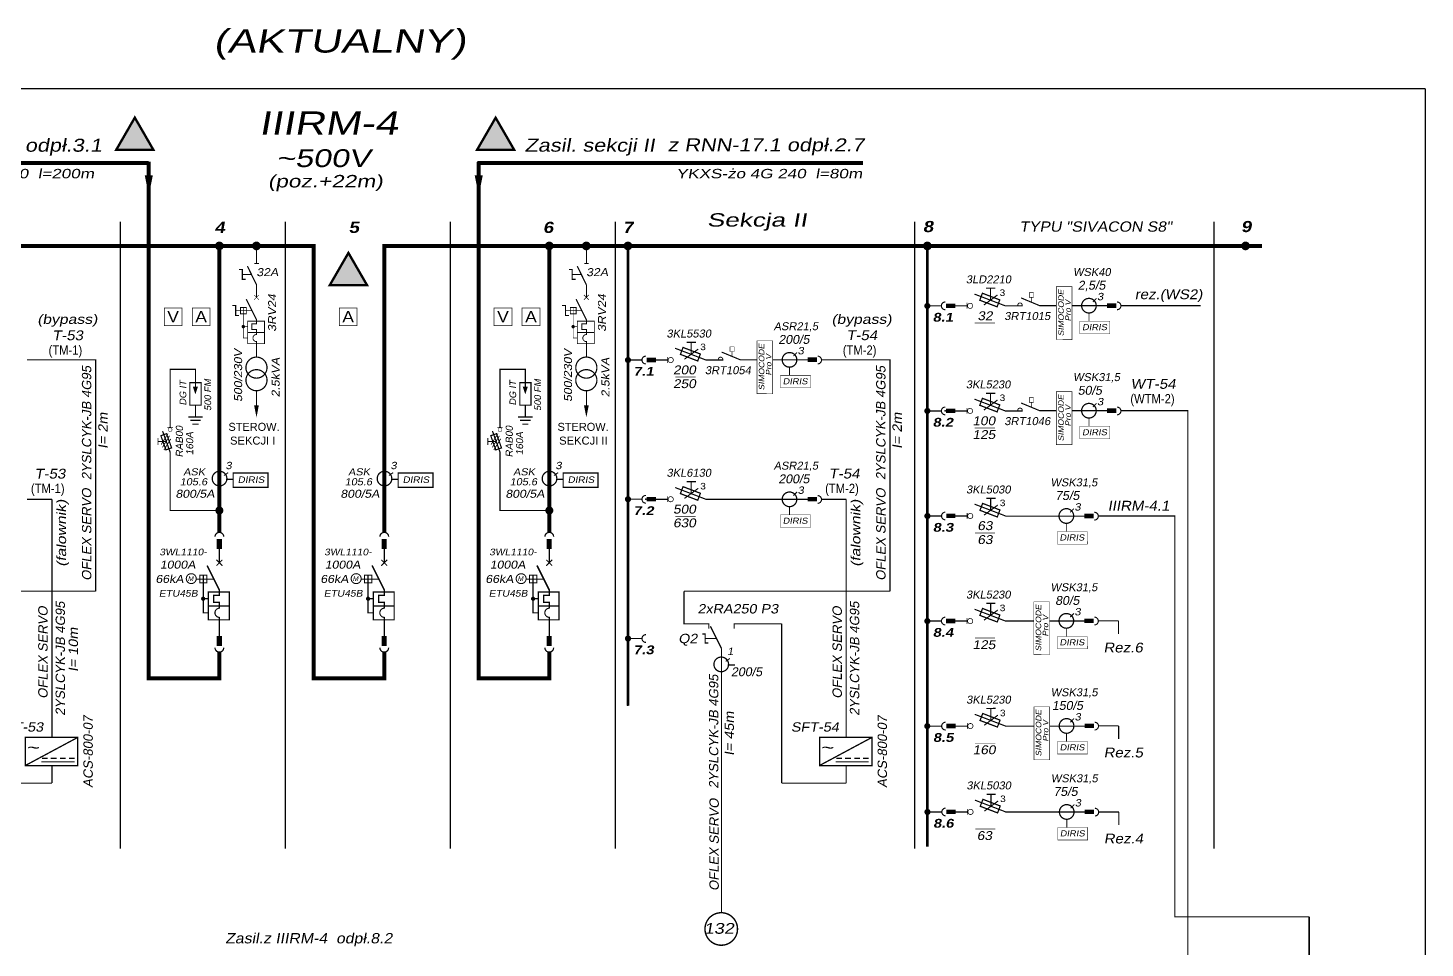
# Model space of a CAD drawing. Header units: millimetres. Extents: x -26 to 496, y 0 to 755.
# Drawn here: x 149.8 to 448.2, y 144.2 to 340.8 of the extents above; entities that cross this region are included whole.
import ezdxf
from ezdxf.enums import TextEntityAlignment as Align

# ---------------------------------------------------------------- set-up
doc = ezdxf.new("R2010")
doc.units = ezdxf.units.MM
doc.linetypes.add('DASHED2', pattern=[9.525, 6.35, -3.175])
doc.linetypes.add('HIDDEN2', pattern=[4.7625, 3.175, -1.5875])
for name, color, linetype in [('Aparaty', 1, 'Continuous'), ('KRESKOWA2', 7, 'DASHED2'), ('NAPĘD', 2, 'HIDDEN2'), ('SYMBOL', 1, 'Continuous'), ('TRÓJKĄT', 7, 'Continuous')]:
    doc.layers.add(name, color=color, linetype=linetype)
doc.styles.add('bezp', font='arial.ttf', dxfattribs={"width": 1.3, "oblique": 10, "height": 3.2})
doc.styles.add('ROMANS', font='arial.ttf')
doc.styles.add('styl1', font='arial.ttf', dxfattribs={"width": 0.8, "oblique": 10, "height": 2.8})
doc.styles.add('styl2', font='arialbd.ttf', dxfattribs={"width": 0.8, "oblique": 10, "height": 2.8})

msp = doc.modelspace()

# ---------------------------------------------------------------- hatches: boundary and pattern name
at = {"layer": 'SYMBOL'}
for points in [[(186.08, 264.15), (185.54, 262.54), (185.01, 264.15)], [(256.55, 264.15), (256.02, 262.54), (255.48, 264.15)]]:
    msp.add_hatch(color=7, dxfattribs=at).paths.add_polyline_path(points)

# ---------------------------------------------------------------- linework, layer by layer
at = {"color": 7}
for p, q in [((448.23, 327.8), (0, 327.8)), ((448.23, 327.8), (448.23, 0)), ((364.65, 214.1), (358.55, 214.1))]:
    msp.add_line(p, q, dxfattribs=at)
msp.add_line((277.96, 195.99), (277.96, 267.45))
for points, const_width in [([(168.63, 314.76), (176.59, 314.76), (172.61, 321.66)], 0.505), ([(245.71, 314.75), (253.67, 314.75), (249.69, 321.64)], 0.505), ([(214.26, 285.87), (222.22, 285.87), (218.24, 292.76)], 0.505), ([(364.59, 284.26), (363.68, 284.26), (363.68, 283.26), (364.59, 283.26)], 0.129), ([(196.43, 281.1), (195.19, 281.1), (195.19, 279.75), (196.43, 279.75)], 0.175), ([(266.89, 281.1), (265.65, 281.1), (265.65, 279.75), (266.89, 279.75)], 0.175), ([(196.7, 278.16), (200.31, 278.16), (200.31, 273.35), (196.7, 273.35)], 0.175), ([(267.16, 278.16), (270.77, 278.16), (270.77, 273.35), (267.16, 273.35)], 0.175), ([(300.64, 272.69), (299.73, 272.69), (299.73, 271.69), (300.64, 271.69)], 0.129), ([(364.59, 261.81), (363.68, 261.81), (363.68, 260.81), (364.59, 260.81)], 0.129), ([(188, 223.91), (186.48, 223.91), (186.48, 222.25), (188, 222.25)], 0.216), ([(223.22, 223.91), (221.7, 223.91), (221.7, 222.25), (223.22, 222.25)], 0.216), ([(258.47, 223.91), (256.95, 223.91), (256.95, 222.25), (258.47, 222.25)], 0.216), ([(188.34, 220.29), (192.78, 220.29), (192.78, 214.36), (188.34, 214.36)], 0.27), ([(223.56, 220.29), (228.01, 220.29), (228.01, 214.36), (223.56, 214.36)], 0.27), ([(258.81, 220.29), (263.25, 220.29), (263.25, 214.36), (258.81, 214.36)], 0.27), ([(160.4, 189.23), (160.4, 183.23), (149.22, 183.23), (149.22, 189.23)], 0.276), ([(330.06, 189.23), (330.06, 183.23), (318.88, 183.23), (318.88, 189.23)], 0.276)]:
    msp.add_lwpolyline(points, close=True, dxfattribs=dict(at, const_width=const_width))
at = {"const_width": 0.85}
for points in [[(92.5, 311.98), (175.6, 311.99)], [(245.77, 311.97), (328.17, 311.99)]]:
    msp.add_lwpolyline(points, dxfattribs=at)
at = {"color": 7}
for points, const_width in [([(175.6, 312.22), (175.6, 201.45)], 0.85), ([(246.08, 312.2), (246.08, 201.45)], 0.85), ([(190.67, 294.25), (190.67, 232.91)], 0.85), ([(198.6, 290.48), (198.6, 294.25)], 0.219), ([(210.83, 294.62), (210.83, 201.45)], 0.85), ([(225.9, 294.62), (225.9, 232.91)], 0.85), ([(261.14, 294.25), (261.14, 232.91)], 0.85), ([(269.07, 290.48), (269.07, 294.25)], 0.219), ([(277.96, 294.25), (277.96, 195.99)], 0.6), ([(341.91, 294.25), (341.91, 165.88)], 0.6), ([(198.6, 285.96), (196.66, 289.93)], 0.263), ([(269.07, 285.96), (267.12, 289.93)], 0.263), ([(197.51, 288.14), (195.59, 288.14)], 0.175), ([(267.98, 288.14), (266.06, 288.14)], 0.175), ([(199.12, 282.74), (198.09, 283.77)], 0.131), ([(198.09, 282.74), (199.12, 283.77)], 0.131), ([(198.6, 283.25), (198.6, 285.96)], 0.219), ([(269.58, 282.74), (268.55, 283.77)], 0.131), ([(268.55, 282.74), (269.58, 283.77)], 0.131), ([(269.07, 283.25), (269.07, 285.96)], 0.219), ([(353.98, 281.62), (356.91, 283.78)], 0.241), ([(195.79, 280.53), (195.79, 281.1)], 0.131), ([(195.79, 274.5), (195.79, 280.53)], 0.131), ([(198.6, 278.48), (196.41, 282.87)], 0.263), ([(266.25, 280.53), (266.25, 281.1)], 0.131), ([(266.25, 274.5), (266.25, 280.53)], 0.131), ([(269.07, 278.48), (266.87, 282.87)], 0.263), ([(344.91, 281.44), (341.87, 281.44)], 0.241), ([(345.9, 281.46), (347.88, 281.46)], 0.963), ([(350.37, 281.44), (347.1, 281.44)], 0.241), ([(362.29, 281.44), (358.52, 281.44)], 0.241), ([(369.47, 281.48), (365.91, 281.48)], 0.241), ([(382.11, 281.48), (372.82, 281.48)], 0.241), ([(382.27, 281.5), (380.28, 281.5)], 0.963), ([(400.33, 281.48), (383.17, 281.48)], 0.241), ([(197.65, 280.41), (194.16, 280.41)], 0.175), ([(198.71, 277.61), (197.57, 277.61)], 0.219), ([(197.63, 277.72), (197.63, 276.26)], 0.219), ([(198.6, 277.51), (198.6, 278.53)], 0.219), ([(268.11, 280.41), (264.62, 280.41)], 0.175), ([(269.17, 277.61), (268.03, 277.61)], 0.219), ([(268.09, 277.72), (268.09, 276.26)], 0.219), ([(269.07, 277.51), (269.07, 278.53)], 0.219), ([(356.35, 277.8), (352.05, 277.8)], 0.13), ([(196.7, 277.01), (195.79, 277.01)], 0.175), ([(196.71, 274.57), (195.79, 274.57)], 0.131), ([(196.7, 275.76), (200.31, 275.76)], 0.175), ([(197.54, 276.37), (198.71, 276.37)], 0.219), ([(198.6, 275.23), (198.6, 276.47)], 0.219), ([(267.16, 277.01), (266.25, 277.01)], 0.175), ([(267.17, 274.57), (266.25, 274.57)], 0.131), ([(267.16, 275.76), (270.77, 275.76)], 0.175), ([(268.01, 276.37), (269.17, 276.37)], 0.219), ([(269.07, 275.23), (269.07, 276.47)], 0.219), ([(198.6, 270.5), (198.6, 273.91)], 0.219), ([(269.07, 270.5), (269.07, 273.91)], 0.219), ([(290.03, 270.05), (292.96, 272.21)], 0.241), ([(164.38, 269.91), (149.56, 269.91)], 0.241), ([(164.26, 220.47), (164.26, 269.91)], 0.241), ([(280.95, 269.87), (277.96, 269.87)], 0.241), ([(281.94, 269.89), (283.93, 269.89)], 0.963), ([(286.41, 269.87), (283.14, 269.87)], 0.241), ([(298.34, 269.87), (294.57, 269.87)], 0.241), ([(305.52, 269.91), (301.95, 269.91)], 0.241), ([(318.15, 269.91), (308.87, 269.91)], 0.241), ([(318.31, 269.93), (316.33, 269.93)], 0.963), ([(334.05, 269.91), (319.22, 269.91)], 0.241), ([(333.92, 220.47), (333.92, 269.91)], 0.241), ([(292.39, 266.22), (288.1, 266.22)], 0.13), ([(198.6, 258.16), (198.6, 263.31)], 0.219), ([(269.07, 258.16), (269.07, 263.31)], 0.219), ([(353.98, 259.18), (356.91, 261.33)], 0.241), ([(344.91, 258.99), (341.91, 258.99)], 0.241), ([(345.9, 259.01), (347.88, 259.01)], 0.963), ([(350.37, 258.99), (347.1, 258.99)], 0.241), ([(362.29, 258.99), (358.52, 258.99)], 0.241), ([(369.47, 259.04), (365.91, 259.04)], 0.241), ([(382.11, 259.04), (372.82, 259.04)], 0.241), ([(382.27, 259.05), (380.28, 259.05)], 0.963), ([(397.55, 259.04), (383.17, 259.04)], 0.241), ([(397.55, 128.57), (397.55, 259.16)], 0.241), ([(178.24, 251.81), (179.69, 254.15)], 0.179), ([(178.53, 251.22), (180.03, 253.68)], 0.179), ([(248.71, 251.81), (250.17, 254.15)], 0.179), ([(249, 251.22), (250.5, 253.68)], 0.179), ([(356.35, 255.35), (352.05, 255.35)], 0.13), ([(178.82, 250.62), (180.29, 253.03)], 0.179), ([(249.29, 250.62), (250.76, 253.03)], 0.179), ([(290.03, 240.3), (292.96, 242.45)], 0.241), ([(154.92, 240.11), (149.56, 240.11)], 0.241), ([(154.92, 189.23), (154.92, 240.11)], 0.241), ([(280.95, 240.12), (277.96, 240.12)], 0.241), ([(281.94, 240.14), (283.93, 240.14)], 0.963), ([(286.41, 240.11), (283.14, 240.11)], 0.241), ([(302.18, 240.11), (294.57, 240.11)], 0.241), ([(309.04, 240.11), (301.95, 240.11)], 0.241), ([(318.15, 240.11), (308.87, 240.11)], 0.241), ([(318.31, 240.13), (316.33, 240.13)], 0.963), ([(324.59, 240.11), (319.22, 240.11)], 0.241), ([(324.59, 189.23), (324.59, 240.11)], 0.241), ([(354.02, 236.73), (356.95, 238.88)], 0.241), ([(292.39, 236.47), (288.1, 236.47)], 0.13), ([(344.95, 236.55), (341.95, 236.55)], 0.241), ([(345.94, 236.57), (347.92, 236.57)], 0.963), ([(350.41, 236.55), (347.14, 236.55)], 0.241), ([(376.59, 236.5), (358.55, 236.5)], 0.241), ([(377.44, 236.56), (375.46, 236.56)], 0.963), ([(394.82, 236.55), (378.35, 236.55)], 0.241), ([(394.77, 150.91), (394.77, 236.66)], 0.241), ([(356.39, 232.9), (352.09, 232.9)], 0.13), ([(190.67, 231.65), (190.67, 229.46)], 1.08), ([(190.67, 226.46), (190.67, 230.02)], 0.27), ([(225.9, 231.65), (225.9, 229.46)], 1.08), ([(225.9, 226.46), (225.9, 230.02)], 0.27), ([(261.14, 231.65), (261.14, 229.46)], 1.08), ([(261.14, 226.56), (261.14, 231.11)], 0.27), ([(190.05, 225.93), (191.31, 227.2)], 0.216), ([(191.31, 225.93), (190.05, 227.2)], 0.216), ([(225.27, 225.93), (226.54, 227.2)], 0.216), ([(226.54, 225.93), (225.27, 227.2)], 0.216), ([(260.52, 225.93), (261.78, 227.2)], 0.216), ([(261.78, 225.93), (260.52, 227.2)], 0.216), ([(187.22, 223.21), (187.22, 223.91)], 0.27), ([(190.68, 220.72), (188.06, 225.96)], 0.324), ([(222.44, 223.21), (222.44, 223.91)], 0.27), ([(225.91, 220.72), (223.29, 225.96)], 0.324), ([(257.69, 223.21), (257.69, 223.91)], 0.27), ([(261.15, 220.72), (258.53, 225.96)], 0.324), ([(189.51, 223.07), (185.71, 223.07)], 0.216), ([(187.22, 221.55), (187.22, 223.21)], 0.27), ([(187.22, 215.83), (187.22, 221.97)], 0.27), ([(190.68, 219.48), (190.68, 220.78)], 0.27), ([(224.73, 223.07), (220.94, 223.07)], 0.216), ([(222.44, 221.55), (222.44, 223.21)], 0.27), ([(222.44, 215.83), (222.44, 221.97)], 0.27), ([(225.91, 219.48), (225.91, 220.78)], 0.27), ([(259.98, 223.07), (256.18, 223.07)], 0.216), ([(257.69, 221.55), (257.69, 223.21)], 0.27), ([(257.69, 215.83), (257.69, 221.97)], 0.27), ([(261.15, 219.48), (261.15, 220.78)], 0.27), ([(120.28, 220.47), (164.26, 220.47)], 0.241), ([(188.34, 218.87), (187.22, 218.87)], 0.27), ([(190.81, 219.61), (189.35, 219.61)], 0.27), ([(189.35, 218.08), (190.8, 218.08)], 0.27), ([(189.48, 219.74), (189.48, 217.95)], 0.27), ([(190.67, 218.21), (190.67, 216.83)], 0.27), ([(223.56, 218.87), (222.44, 218.87)], 0.27), ([(226.03, 219.61), (224.57, 219.61)], 0.27), ([(224.57, 218.08), (226.03, 218.08)], 0.27), ([(224.7, 219.74), (224.7, 217.95)], 0.27), ([(225.9, 218.21), (225.9, 216.83)], 0.27), ([(258.81, 218.87), (257.69, 218.87)], 0.27), ([(261.28, 219.61), (259.82, 219.61)], 0.27), ([(259.82, 218.08), (261.28, 218.08)], 0.27), ([(259.95, 219.74), (259.95, 217.95)], 0.27), ([(261.14, 218.21), (261.14, 216.83)], 0.27), ([(289.94, 213.39), (289.94, 220.47)], 0.241), ([(289.94, 220.47), (333.92, 220.47)], 0.241), ([(188.34, 215.86), (187.08, 215.86)], 0.27), ([(188.34, 217.33), (192.78, 217.33)], 0.27), ([(190.67, 214.9), (190.67, 214.36)], 0.27), ([(190.67, 208.8), (190.67, 214.88)], 0.27), ([(223.56, 215.86), (222.31, 215.86)], 0.27), ([(223.56, 217.33), (228.01, 217.33)], 0.27), ([(225.9, 214.9), (225.9, 214.36)], 0.27), ([(258.81, 215.86), (257.55, 215.86)], 0.27), ([(258.81, 217.33), (263.25, 217.33)], 0.27), ([(261.14, 214.9), (261.14, 214.36)], 0.27), ([(354.01, 214.28), (356.94, 216.44)], 0.241), ([(225.9, 210.01), (225.9, 214.6)], 0.27), ([(261.14, 210.01), (261.14, 214.6)], 0.27), ([(289.94, 213.52), (295.29, 213.52)], 0.241), ([(295.22, 212.46), (295.22, 213.63)], 0.219), ([(297.94, 208.22), (295.56, 212.98)], 0.294), ([(300.66, 213.52), (310.8, 213.52)], 0.241), ([(300.66, 212.46), (300.66, 213.63)], 0.219), ([(310.8, 179.47), (310.8, 213.52)], 0.241), ([(344.93, 214.1), (341.93, 214.1)], 0.241), ([(345.92, 214.12), (347.91, 214.12)], 0.963), ([(350.39, 214.1), (347.12, 214.1)], 0.241), ([(376.44, 214.1), (368, 214.1)], 0.241), ([(377.44, 214.16), (375.46, 214.16)], 0.963), ([(382.75, 214.14), (378.35, 214.14)], 0.241), ([(382.75, 211.34), (382.75, 214.14)], 0.241), ([(190.67, 210.94), (190.67, 208.75)], 1.08), ([(225.9, 210.94), (225.9, 208.75)], 1.08), ([(261.14, 210.94), (261.14, 208.75)], 1.08), ([(280.95, 210.36), (277.96, 210.36)], 0.241), ([(356.37, 210.45), (352.08, 210.45)], 0.13), ([(190.67, 207.46), (190.67, 201.45)], 0.85), ([(225.9, 207.46), (225.9, 201.45)], 0.85), ([(261.14, 207.46), (261.15, 201.45)], 0.85), ([(297.94, 151.79), (297.94, 208.22)], 0.241), ([(190.89, 201.84), (175.51, 201.84)], 0.85), ([(226.12, 201.84), (210.73, 201.84)], 0.85), ([(261.37, 201.84), (245.98, 201.84)], 0.85), ([(354.05, 191.83), (356.98, 193.99)], 0.241), ([(344.97, 191.65), (341.97, 191.65)], 0.241), ([(345.96, 191.67), (347.95, 191.67)], 0.963), ([(350.43, 191.65), (347.16, 191.65)], 0.241), ([(364.69, 191.65), (358.55, 191.65)], 0.241), ([(376.54, 191.65), (368.04, 191.65)], 0.241), ([(377.48, 191.71), (375.5, 191.71)], 0.963), ([(382.79, 191.69), (378.39, 191.69)], 0.241), ([(382.79, 188.89), (382.79, 191.69)], 0.241), ([(149.22, 183.23), (160.4, 189.23)], 0.276), ([(318.88, 183.23), (330.06, 189.23)], 0.276), ([(356.41, 188.01), (352.12, 188.01)], 0.13), ([(152.67, 184.02), (159.73, 184.02)], 0.276), ([(152.79, 184.78), (153.99, 184.78)], 0.276), ([(154.67, 184.78), (155.92, 184.78)], 0.276), ([(154.92, 179.47), (154.92, 183.23)], 0.241), ([(156.63, 184.78), (157.83, 184.78)], 0.276), ([(158.53, 184.78), (159.73, 184.78)], 0.276), ([(322.33, 184.02), (329.39, 184.02)], 0.276), ([(322.45, 184.78), (323.65, 184.78)], 0.276), ([(324.34, 184.78), (325.59, 184.78)], 0.276), ([(324.59, 179.47), (324.59, 183.23)], 0.241), ([(326.29, 184.78), (327.49, 184.78)], 0.276), ([(328.19, 184.78), (329.39, 184.78)], 0.276), ([(141.14, 179.47), (154.92, 179.47)], 0.241), ([(310.8, 179.47), (324.59, 179.47)], 0.241), ([(345.01, 173.31), (342.01, 173.31)], 0.241), ([(346, 173.33), (347.99, 173.33)], 0.963), ([(350.47, 173.31), (347.2, 173.31)], 0.241), ([(354.09, 173.49), (357.02, 175.65)], 0.241), ([(370.04, 173.31), (358.55, 173.31)], 0.241), ([(362.39, 173.31), (358.63, 173.31)], 0.241), ([(377.36, 173.31), (368.08, 173.31)], 0.241), ([(377.52, 173.33), (375.54, 173.33)], 0.963), ([(382.83, 173.31), (378.43, 173.31)], 0.241), ([(382.83, 170.51), (382.83, 173.31)], 0.241), ([(356.45, 169.67), (352.16, 169.67)], 0.13), ([(394.66, 150.91), (423.47, 150.91)], 0.241), ([(423.47, 82.35), (423.47, 150.91)], 0.3)]:
    msp.add_lwpolyline(points, dxfattribs=dict(at, const_width=const_width))
for points, const_width in [([(190.14, 294.25, 1), (191.2, 294.25, 1)], 0.8), ([(198.06, 294.25, 1), (199.12, 294.25, 1)], 0.8), ([(260.62, 294.25, 1), (261.67, 294.25, 1)], 0.8), ([(268.53, 294.25, 1), (269.59, 294.25, 1)], 0.8), ([(277.43, 294.25, 1), (278.48, 294.25, 1)], 0.8), ([(341.38, 294.25, 1), (342.44, 294.25, 1)], 0.8), ([(409.36, 294.25, 1), (410.41, 294.25, 1)], 0.8), ([(341.53, 281.42, 1), (342.29, 281.42, 1)], 0.55), ([(277.58, 269.87, 1), (278.34, 269.87, 1)], 0.55), ([(341.53, 258.99, 1), (342.29, 258.99, 1)], 0.55), ([(277.58, 240.12, 1), (278.34, 240.12, 1)], 0.55), ([(190.22, 237.72, 1), (191.13, 237.72, 1)], 0.8), ([(260.7, 237.72, 1), (261.61, 237.72, 1)], 0.8), ([(341.53, 214.1, 1), (342.29, 214.1, 1)], 0.55), ([(277.58, 210.36, 1), (278.34, 210.36, 1)], 0.55), ([(341.52, 191.65, 1), (342.27, 191.65, 1)], 0.55), ([(341.56, 173.31, 1), (342.31, 173.31, 1)], 0.55), ([(294.41, 148.31, 1), (301.36, 148.31, 1)], 0.3)]:
    msp.add_lwpolyline(points, format="xyb", close=True, dxfattribs=dict(const_width=const_width))
for points, const_width in [([(345.73, 282.27, 0.414214), (344.91, 281.44, 0.414214), (345.73, 280.62, 1)], 0.241), ([(382.43, 280.62, 0.414214), (383.26, 281.44, 0.414214), (382.43, 282.27, 1)], 0.241), ([(198.6, 273.81, -1.000805), (198.6, 275.32)], 0.185), ([(269.07, 273.81, -1.000805), (269.07, 275.32)], 0.185), ([(281.78, 270.7, 0.414214), (280.95, 269.87, 0.414214), (281.78, 269.04, 1)], 0.241), ([(318.48, 269.04, 0.414214), (319.3, 269.87, 0.414214), (318.48, 270.7, 1)], 0.241), ([(345.73, 259.82, 0.414214), (344.91, 258.99, 0.414214), (345.73, 258.17, 1)], 0.241), ([(382.43, 258.17, 0.414214), (383.26, 258.99, 0.414214), (382.43, 259.82, 1)], 0.241), ([(281.78, 240.94, 0.414214), (280.95, 240.12, 0.414214), (281.78, 239.29, 1)], 0.241), ([(318.48, 239.25, 0.414214), (319.3, 240.07, 0.414214), (318.48, 240.9, 1)], 0.241), ([(345.77, 237.37, 0.414214), (344.95, 236.55, 0.414214), (345.77, 235.72, 1)], 0.241), ([(377.61, 235.68, 0.414214), (378.43, 236.5, 0.414214), (377.61, 237.33, 1)], 0.241), ([(189.75, 232.12, -0.414214), (190.67, 233.04, -0.414214), (191.6, 232.12, -1)], 0.27), ([(224.97, 232.12, -0.414214), (225.9, 233.04, -0.414214), (226.82, 232.12, -1)], 0.27), ([(260.22, 232.12, -0.414214), (261.14, 233.04, -0.414214), (262.07, 232.12, -1)], 0.27), ([(190.79, 216.85, 1.08755), (190.81, 214.88)], 0.243), ([(226.02, 216.85, 1.08755), (226.03, 214.88)], 0.243), ([(261.27, 216.85, 1.08755), (261.28, 214.88)], 0.243), ([(345.76, 214.93, 0.414214), (344.93, 214.1, 0.414214), (345.76, 213.27, 1)], 0.241), ([(377.61, 213.27, 0.414214), (378.43, 214.1, 0.414214), (377.61, 214.93, 1)], 0.241), ([(281.78, 211.19, 0.414214), (280.95, 210.36, 0.414214), (281.78, 209.54, 1)], 0.241), ([(189.75, 208.39, 0.414214), (190.67, 207.46, 0.414214), (191.6, 208.39, 1)], 0.27), ([(224.97, 208.39, 0.414214), (225.9, 207.46, 0.414214), (226.82, 208.39, 1)], 0.27), ([(260.22, 208.39, 0.414214), (261.14, 207.46, 0.414214), (262.07, 208.39, 1)], 0.27), ([(345.8, 192.48, 0.414214), (344.97, 191.65, 0.414214), (345.8, 190.83, 1)], 0.241), ([(377.65, 190.83, 0.414214), (378.47, 191.65, 0.414214), (377.65, 192.48, 1)], 0.241), ([(345.84, 174.14, 0.414214), (345.01, 173.31, 0.414214), (345.84, 172.49, 1)], 0.241), ([(377.69, 172.45, 0.414214), (378.51, 173.27, 0.414214), (377.69, 174.1, 1)], 0.241)]:
    msp.add_lwpolyline(points, format="xyb", dxfattribs=dict(at, const_width=const_width))
for points, const_width in [([(195.79, 277.15, -1), (195.79, 276.86, -1)], 0.438), ([(266.25, 277.15, -1), (266.25, 276.86, -1)], 0.438), ([(187.22, 219.05, -1), (187.22, 218.69, -1)], 0.539), ([(222.44, 219.05, -1), (222.44, 218.69, -1)], 0.539), ([(257.69, 219.05, -1), (257.69, 218.69, -1)], 0.539)]:
    msp.add_lwpolyline(points, format="xyb", close=True, dxfattribs=dict(at, const_width=const_width))
at = {"color": 5, "const_width": 0.55}
msp.add_lwpolyline([(341.55, 236.55, 1), (342.31, 236.55, 1)], format="xyb", close=True, dxfattribs=at)
for p in [(345.73, 258.99), (281.78, 240.12)]:
    msp.add_point(p)
at = {"layer": 'Aparaty', "color": 7, "const_width": 0.254}
for points in [[(193.63, 245.75), (201.08, 245.75), (201.08, 242.69), (193.63, 242.69)], [(228.86, 245.75), (236.32, 245.75), (236.32, 242.69), (228.86, 242.69)], [(264.11, 245.75), (271.57, 245.75), (271.57, 242.69), (264.11, 242.69)]]:
    msp.add_lwpolyline(points, close=True, dxfattribs=at)
at = {"layer": 'KRESKOWA2', "color": 5, "const_width": 0.299}
for points in [[(169.54, 299.46), (169.54, 165.5)], [(204.78, 299.46), (204.78, 165.5)], [(240.02, 299.46), (240.02, 165.5)], [(275.25, 299.46), (275.25, 165.5)], [(339.21, 299.46), (339.21, 165.5)], [(403.16, 299.46), (403.16, 165.5)]]:
    msp.add_lwpolyline(points, dxfattribs=at)
at = {"layer": 'NAPĘD', "color": 7}
for points in [[(175.6, 304.99, 0, 1.72, 0), (175.6, 309.31, 0, 0, 0)], [(246.08, 304.99, 0, 1.72, 0), (246.08, 309.31, 0, 0, 0)], [(198.6, 257.62, 0, 1.03, 0), (198.6, 260.22, 0, 0, 0)], [(269.07, 257.62, 0, 1.03, 0), (269.07, 260.22, 0, 0, 0)]]:
    msp.add_lwpolyline(points, format="xyseb", dxfattribs=at)
at = {"layer": 'NAPĘD', "color": 0, "linetype": 'Continuous', "const_width": 0.85}
for points in [[(30.69, 294.25), (211.26, 294.25)], [(413.4, 294.25), (225.46, 294.25)]]:
    msp.add_lwpolyline(points, dxfattribs=at)
at = {"layer": 'NAPĘD', "color": 7, "linetype": 'Continuous', "ltscale": 0.35, "const_width": 0.241}
for points in [[(355.41, 285.2), (355.41, 282.67)], [(291.46, 273.63), (291.46, 271.1)], [(355.41, 262.75), (355.41, 260.22)], [(291.46, 243.88), (291.46, 241.35)], [(355.45, 240.31), (355.45, 237.78)], [(355.44, 217.86), (355.44, 215.33)], [(355.48, 195.41), (355.48, 192.88)], [(355.52, 177.07), (355.52, 174.54)]]:
    msp.add_lwpolyline(points, dxfattribs=at)
at = {"layer": 'NAPĘD', "color": 0, "linetype": 'ByBlock'}
for points, const_width in [([(350.49, 281.45, 1), (351.59, 281.45, 1)], 0.15), ([(374.87, 281.48, 1), (377.99, 281.48, 1)], 0.27), ([(310.91, 269.91, 1), (314.03, 269.91, 1)], 0.27), ([(196.35, 268.25, 1), (200.85, 268.25, 1)], 0.262), ([(266.81, 268.25, 1), (271.32, 268.25, 1)], 0.262), ([(286.54, 269.87, 1), (287.64, 269.87, 1)], 0.15), ([(196.35, 265.56, 1), (200.85, 265.56, 1)], 0.262), ([(266.81, 265.56, 1), (271.32, 265.56, 1)], 0.262), ([(374.87, 259.04, 1), (377.99, 259.04, 1)], 0.27), ([(350.49, 259, 1), (351.59, 259, 1)], 0.15), ([(179.74, 254.98, 1), (180.56, 254.98, 1)], 0.0961), ([(250.21, 254.98, 1), (251.03, 254.98, 1)], 0.0961), ([(189.15, 244.54, 1), (192.28, 244.54, 1)], 0.27), ([(224.39, 244.54, 1), (227.51, 244.54, 1)], 0.27), ([(259.64, 244.54, 1), (262.76, 244.54, 1)], 0.27), ([(310.91, 240.11, 1), (314.03, 240.11, 1)], 0.27), ([(286.54, 240.12, 1), (287.64, 240.12, 1)], 0.15), ([(350.53, 236.55, 1), (351.63, 236.55, 1)], 0.15), ([(370.04, 236.55, 1), (373.17, 236.55, 1)], 0.27), ([(183.61, 223.16, 1), (185.73, 223.16, 1)], 0.216), ([(218.83, 223.16, 1), (220.96, 223.16, 1)], 0.216), ([(254.08, 223.16, 1), (256.2, 223.16, 1)], 0.216), ([(370.04, 214.14, 1), (373.17, 214.14, 1)], 0.27), ([(350.51, 214.1, 1), (351.62, 214.1, 1)], 0.15), ([(296.32, 204.84, 1), (299.45, 204.84, 1)], 0.27), ([(350.55, 191.66, 1), (351.66, 191.66, 1)], 0.15), ([(370.08, 191.69, 1), (373.21, 191.69, 1)], 0.27), ([(350.59, 173.32, 1), (351.7, 173.32, 1)], 0.15), ([(370.12, 173.31, 1), (373.25, 173.31, 1)], 0.27)]:
    msp.add_lwpolyline(points, format="xyb", close=True, dxfattribs=dict(at, const_width=const_width))
at = {"layer": 'NAPĘD', "color": 7}
for points, const_width in [([(184.02, 257.71), (187.11, 257.71)], 0.262), ([(184.44, 256.98), (186.69, 256.98)], 0.262), ([(254.49, 257.71), (257.58, 257.71)], 0.262), ([(254.91, 256.98), (257.16, 256.98)], 0.262), ([(184.9, 256.17), (186.23, 256.17)], 0.262), ([(255.38, 256.17), (256.7, 256.17)], 0.262), ([(179.35, 252.45), (177.56, 252.45)], 0.198), ([(249.82, 252.45), (248.03, 252.45)], 0.198)]:
    msp.add_lwpolyline(points, dxfattribs=dict(at, const_width=const_width))
at = {"layer": 'NAPĘD', "color": 7, "ltscale": 0.35, "const_width": 0.219}
msp.add_lwpolyline([(294.47, 210.36), (296.77, 210.36)], dxfattribs=at)
at = {"layer": 'SYMBOL', "color": 7}
for points, const_width in [([(199.11, 290.5), (198.15, 290.5)], 0.241), ([(269.57, 290.5), (268.61, 290.5)], 0.241), ([(195.71, 289.22), (194.88, 289.22)], 0.237), ([(195.49, 287.1), (196.32, 287.1)], 0.237), ([(195.59, 289.35), (195.59, 286.98)], 0.237), ([(266.17, 289.22), (265.34, 289.22)], 0.237), ([(265.95, 287.1), (266.78, 287.1)], 0.237), ([(266.06, 289.35), (266.06, 286.98)], 0.237), ([(358.58, 281.44), (351.97, 283.96)], 0.241), ([(356.44, 285.22), (354.46, 285.22)], 0.261), ([(194.27, 281.5), (193.44, 281.5)], 0.237), ([(194.16, 281.62), (194.16, 279.26)], 0.237), ([(264.73, 281.5), (263.9, 281.5)], 0.237), ([(264.62, 281.62), (264.62, 279.26)], 0.237), ([(350.37, 280.84), (350.37, 282.1)], 0.16), ([(365.94, 281.47), (361.92, 283.15)], 0.241), ([(364.14, 283.29), (364.14, 282.33)], 0.109), ([(377.26, 282.28), (378.03, 283.06)], 0.218), ([(194.05, 279.37), (194.88, 279.37)], 0.237), ([(264.51, 279.37), (265.34, 279.37)], 0.237), ([(376.44, 279.92), (376.44, 278.15)], 0.18), ([(294.63, 269.87), (288.02, 272.39)], 0.241), ([(292.48, 273.64), (290.5, 273.64)], 0.261), ([(301.99, 269.9), (297.96, 271.57)], 0.241), ([(300.18, 271.72), (300.18, 270.76)], 0.109), ([(313.31, 270.71), (314.08, 271.48)], 0.218), ([(286.42, 269.27), (286.42, 270.53)], 0.16), ([(180.03, 267.89), (185.55, 267.89)], 0.24), ([(180.15, 267.79), (180.15, 255.33)], 0.24), ([(185.57, 263.82), (185.57, 268.01)], 0.24), ([(250.5, 267.89), (256.02, 267.89)], 0.24), ([(250.62, 267.79), (250.62, 255.33)], 0.24), ([(256.04, 263.82), (256.04, 268.01)], 0.24), ([(312.48, 268.35), (312.48, 266.57)], 0.18), ([(356.44, 262.77), (354.46, 262.77)], 0.261), ([(185.57, 260.22), (185.57, 257.71)], 0.24), ([(256.04, 260.22), (256.04, 257.71)], 0.24), ([(350.37, 258.4), (350.37, 259.65)], 0.16), ([(358.58, 258.99), (351.97, 261.51)], 0.241), ([(365.94, 259.03), (361.92, 260.7)], 0.241), ([(364.14, 260.84), (364.14, 259.88)], 0.109), ([(377.26, 259.83), (378.03, 260.61)], 0.218), ([(376.44, 257.47), (376.44, 255.7)], 0.18), ([(180.15, 250.2), (178.54, 254.7)], 0.257), ([(179.55, 255.5), (180.75, 255.5)], 0.136), ([(250.62, 250.2), (249.01, 254.7)], 0.257), ([(250.02, 255.5), (251.22, 255.5)], 0.136), ([(177.56, 253.19), (177.56, 251.7)], 0.198), ([(248.03, 253.19), (248.03, 251.7)], 0.198), ([(180.15, 237.69), (180.15, 250.28)], 0.24), ([(250.62, 237.69), (250.62, 250.28)], 0.24), ([(191.67, 245.19), (192.56, 245.82)], 0.218), ([(226.91, 245.19), (227.8, 245.82)], 0.218), ([(262.16, 245.19), (263.05, 245.82)], 0.218), ([(192.08, 244.39), (193.64, 244.39)], 0.27), ([(227.31, 244.39), (228.87, 244.39)], 0.27), ([(262.56, 244.39), (264.12, 244.39)], 0.27), ([(294.63, 240.11), (288.02, 242.63)], 0.241), ([(292.48, 243.89), (290.5, 243.89)], 0.261), ([(313.31, 240.91), (314.08, 241.69)], 0.218), ([(286.42, 239.52), (286.42, 240.78)], 0.16), ([(358.62, 236.55), (352.01, 239.07)], 0.241), ([(356.48, 240.32), (354.5, 240.32)], 0.261), ([(180.03, 237.72), (190.6, 237.72)], 0.24), ([(250.5, 237.72), (261.07, 237.72)], 0.24), ([(312.48, 238.55), (312.48, 236.78)], 0.18), ([(350.41, 235.95), (350.41, 237.21)], 0.16), ([(372.44, 237.34), (373.21, 238.12)], 0.218), ([(371.61, 234.98), (371.61, 233.21)], 0.18), ([(356.46, 217.87), (354.48, 217.87)], 0.261), ([(358.61, 214.1), (352, 216.62)], 0.241), ([(372.44, 214.94), (373.21, 215.71)], 0.218), ([(350.39, 213.5), (350.39, 214.76)], 0.16), ([(371.61, 212.58), (371.61, 210.8)], 0.18), ([(294.58, 211.33), (293.82, 211.33)], 0.237), ([(294.34, 209.41), (295.1, 209.41)], 0.237), ([(294.46, 211.45), (294.46, 209.3)], 0.237), ([(298.84, 205.48), (299.73, 206.12)], 0.218), ([(299.25, 204.69), (300.81, 204.69)], 0.27), ([(358.64, 191.65), (352.04, 194.17)], 0.241), ([(356.5, 195.43), (354.52, 195.42)], 0.261), ([(350.43, 191.05), (350.43, 192.31)], 0.16), ([(372.48, 192.49), (373.25, 193.27)], 0.218), ([(371.65, 190.13), (371.65, 188.36)], 0.18), ([(356.54, 177.09), (354.56, 177.09)], 0.261), ([(350.47, 172.71), (350.47, 173.97)], 0.16), ([(358.68, 173.31), (352.08, 175.83)], 0.241), ([(372.52, 174.11), (373.29, 174.89)], 0.218), ([(371.69, 171.75), (371.69, 169.98)], 0.18)]:
    msp.add_lwpolyline(points, dxfattribs=dict(at, const_width=const_width))
at = {"layer": 'SYMBOL', "color": 7, "linetype": 'DASHED2', "const_width": 0.265}
for points in [[(353.68, 284.14), (353.11, 282.65), (356.81, 281.24), (357.38, 282.72)], [(289.72, 272.56), (289.16, 271.08), (292.86, 269.67), (293.43, 271.15)], [(353.68, 261.69), (353.11, 260.2), (356.81, 258.79), (357.38, 260.28)], [(289.72, 242.81), (289.16, 241.33), (292.86, 239.91), (293.43, 241.4)], [(353.72, 239.24), (353.15, 237.76), (356.85, 236.34), (357.42, 237.83)], [(353.7, 216.79), (353.13, 215.31), (356.84, 213.9), (357.4, 215.38)], [(353.74, 194.35), (353.17, 192.86), (356.88, 191.45), (357.44, 192.93)], [(353.78, 176.01), (353.21, 174.52), (356.92, 173.11), (357.48, 174.59)]]:
    msp.add_lwpolyline(points, close=True, dxfattribs=at)
at = {"layer": 'SYMBOL', "color": 7}
for points, const_width in [([(369.47, 274.25), (369.47, 285.55), (372.82, 285.55), (372.82, 274.23)], 0.114), ([(182.69, 281.01), (178.89, 281.01), (178.89, 277.21), (182.69, 277.21)], 0.129), ([(184.87, 281.01), (188.68, 281.01), (188.68, 277.21), (184.87, 277.21)], 0.129), ([(216.28, 281.01), (220.09, 281.01), (220.09, 277.21), (216.28, 277.21)], 0.129), ([(253.17, 281.01), (249.36, 281.01), (249.36, 277.21), (253.17, 277.21)], 0.129), ([(255.35, 281.01), (259.15, 281.01), (259.15, 277.21), (255.35, 277.21)], 0.129), ([(374.51, 278.16), (380.89, 278.16), (380.9, 275.48), (374.51, 275.48)], 0.0915), ([(305.52, 262.68), (305.52, 273.98), (308.87, 273.98), (308.87, 262.65)], 0.114), ([(310.56, 266.59), (316.94, 266.59), (316.94, 263.91), (310.56, 263.91)], 0.0915), ([(184.36, 265.02), (186.77, 265.02), (186.77, 260.22), (184.36, 260.22)], 0.24), ([(254.84, 265.02), (257.24, 265.02), (257.24, 260.22), (254.84, 260.22)], 0.24), ([(369.47, 251.8), (369.47, 263.11), (372.82, 263.1), (372.82, 251.78)], 0.114), ([(178.18, 253.7), (179.39, 254.13), (180.47, 251.1), (179.26, 250.67)], 0.257), ([(248.65, 253.7), (249.86, 254.13), (250.94, 251.1), (249.73, 250.67)], 0.257), ([(374.51, 255.72), (380.89, 255.72), (380.9, 253.03), (374.51, 253.03)], 0.0915), ([(310.56, 236.8), (316.94, 236.8), (316.94, 234.11), (310.56, 234.11)], 0.0915), ([(369.69, 233.23), (376.07, 233.23), (376.08, 230.54), (369.69, 230.54)], 0.0915), ([(364.65, 206.91), (364.65, 218.21), (368, 218.21), (368, 206.88)], 0.114), ([(369.69, 210.82), (376.07, 210.82), (376.08, 208.14), (369.69, 208.14)], 0.0915), ([(364.69, 184.46), (364.69, 195.76), (368.04, 195.76), (368.04, 184.44)], 0.114), ([(369.73, 188.37), (376.11, 188.37), (376.12, 185.69), (369.73, 185.69)], 0.0915), ([(369.77, 169.99), (376.15, 169.99), (376.16, 167.31), (369.77, 167.31)], 0.0915)]:
    msp.add_lwpolyline(points, close=True, dxfattribs=dict(at, const_width=const_width))
at = {"layer": 'SYMBOL', "color": 7, "const_width": 0.191}
for points in [[(362.18, 281.58, 1), (361.22, 281.58)], [(298.22, 270, 1), (297.26, 270)], [(362.18, 259.13, 1), (361.22, 259.13)]]:
    msp.add_lwpolyline(points, format="xyb", dxfattribs=at)
at = {"layer": 'TRÓJKĄT', "color": 2}
for points in [[(168.63, 314.76), (172.61, 321.66), (176.59, 314.76)], [(245.71, 314.75), (249.69, 321.64), (253.67, 314.75)], [(214.26, 285.87), (218.24, 292.76), (222.22, 285.87)]]:
    msp.add_solid(points, dxfattribs=at)

# ---------------------------------------------------------------- texts
at = {"color": 1, "style": 'styl1', "oblique": 10, "width": 1.3}
msp.add_text('(AKTUALNY)', height=5, dxfattribs=at).set_placement((189.36, 335.56))
at = {"color": 7, "oblique": 10}
for s, height, style, width, p in [('IIIRM-4 ', 5, 'styl1', 1.3, (199.09, 317.99)), (' z RNN-14.1 odpł.3.1', 2.7651, 'bezp', 1.2, (122.33, 314.38)), ('Zasil. sekcji II', 2.7651, 'bezp', 1.2, (255.87, 314.39)), (' z RNN-17.1 odpł.2.7', 2.7651, 'bezp', 1.2, (285.11, 314.46)), ('~500V', 3.8, 'styl1', 1.3, (202.81, 311.1)), (' YKXSY 4G 240  l=200m', 2.005, 'styl1', 1.3, (123.76, 308.7)), (' YKXS-żo 4G 240  l=80m', 2.005, 'styl1', 1.3, (287.24, 308.7)), ('(poz.+22m)', 2.66, 'styl1', 1.3, (201.03, 306.75)), ('SFT-53', 2, 'styl1', 1.1, (142.81, 190.47)), ('SFT-54', 2, 'styl1', 1.1, (312.78, 190.47)), ('~', 2.58, 'styl1', 1.3, (149.4, 185.81)), ('~', 2.58, 'styl1', 1.3, (319.07, 185.81)), ('132', 2.3, 'styl1', 1.2, (294.18, 147.28)), ('Zasil.z IIIRM-4  odpł.8.2 ', 2.2, 'styl1', 1.1, (191.94, 145.23))]:
    msp.add_text(s, height=height, dxfattribs=dict(at, style=style, width=width)).set_placement(p)
at = {"color": 7, "lineweight": 30, "width": 0.9}
for s, p in [('(TM-1)', (154.19, 270.99)), ('(TM-2)', (323.85, 270.99)), ('(WTM-2)', (385.28, 260.6)), ('(TM-1)', (150.42, 241.44)), ('(TM-2)', (320.08, 241.44))]:
    msp.add_text(s, height=1.991, dxfattribs=at).set_placement(p)
at = {"color": 7, "lineweight": 30, "style": 'ROMANS', "oblique": 10}
for p in [(183.92, 222.63), (219.15, 222.63), (254.39, 222.63)]:
    msp.add_text('M', height=1.04, dxfattribs=at).set_placement(p)
at = {"color": 7, "style": 'styl1', "oblique": 10}
for p in [(163.63, 178.48), (333.29, 178.48)]:
    msp.add_text('ACS-800-07', height=2, rotation=90, dxfattribs=at).set_placement(p)
at = {"layer": 'SYMBOL', "color": 7, "oblique": 10}
for s, height, style, width, p in [('4', 2.38, 'styl2', 1.2, (189.61, 297.02)), ('5', 2.38, 'styl2', 1.2, (218.28, 297.02)), ('6', 2.38, 'styl2', 1.2, (259.8, 297.02)), ('7', 2.38, 'styl2', 1.2, (276.82, 297.02)), ('Sekcja II', 2.85, 'styl1', 1.4, (294.83, 298.38)), ('8', 2.38, 'styl2', 1.2, (340.95, 297.2)), ('TYPU "SIVACON S8"', 2.1931, 'styl1', 1.1, (361.58, 297.29)), ('9', 2.38, 'styl2', 1.2, (408.92, 297.2)), ('32A', 1.71, 'styl1', 1.1, (198.59, 287.79)), ('32A', 1.71, 'styl1', 1.1, (269.05, 287.79)), ('3', 1.57, 'styl1', 1.1, (378.16, 282.65)), ('8.1', 1.881, 'styl2', 1.2, (343.05, 278.07)), ('32', 1.9, 'styl1', 1.1, (352.62, 278.38)), ('DIRIS ', 1.297, 'styl1', 1.1, (374.98, 276.25)), ('3', 1.57, 'styl1', 1.1, (314.2, 271.08)), ('200', 1.9, 'styl1', 1.1, (287.59, 266.81)), ('7.1', 1.881, 'styl2', 1.2, (279.1, 266.5)), ('250', 1.9, 'styl1', 1.1, (287.59, 263.87)), ('DIRIS ', 1.297, 'styl1', 1.1, (311.02, 264.68)), ('3', 1.57, 'styl1', 1.1, (378.16, 260.2)), ('8.2', 1.881, 'styl2', 1.2, (343.05, 255.63)), ('100', 1.9, 'styl1', 1.1, (351.55, 255.94)), ('125', 1.9, 'styl1', 1.1, (351.55, 252.99)), ('DIRIS ', 1.297, 'styl1', 1.1, (374.98, 253.8)), ('3', 1.57, 'styl1', 1.1, (191.97, 246.55)), ('3', 1.57, 'styl1', 1.1, (227.21, 246.55)), ('3', 1.57, 'styl1', 1.1, (262.45, 246.55)), ('ASK ', 1.52, 'styl1', 1.1, (182.97, 245.22)), ('DIRIS', 1.387, 'styl1', 1.1, (194.6, 243.61)), ('ASK ', 1.52, 'styl1', 1.1, (218.19, 245.22)), ('DIRIS', 1.387, 'styl1', 1.1, (229.83, 243.61)), ('ASK ', 1.52, 'styl1', 1.1, (253.44, 245.22)), ('DIRIS', 1.387, 'styl1', 1.1, (265.08, 243.61)), ('800/5A', 1.71, 'styl1', 1.1, (181.31, 240.44)), ('105.6', 1.52, 'styl1', 1.1, (182.24, 243.1)), ('800/5A', 1.71, 'styl1', 1.1, (216.54, 240.44)), ('105.6', 1.52, 'styl1', 1.1, (217.47, 243.1)), ('800/5A', 1.71, 'styl1', 1.1, (251.79, 240.44)), ('105.6', 1.52, 'styl1', 1.1, (252.72, 243.1)), ('3', 1.57, 'styl1', 1.1, (314.2, 241.28)), ('500', 1.9, 'styl1', 1.1, (287.59, 237.06)), ('3', 1.57, 'styl1', 1.1, (373.33, 237.71)), ('7.2', 1.881, 'styl2', 1.2, (279.1, 236.75)), ('630', 1.9, 'styl1', 1.1, (287.59, 234.12)), ('DIRIS ', 1.297, 'styl1', 1.1, (311.02, 234.88)), ('8.3', 1.881, 'styl2', 1.2, (343.09, 233.18)), ('63', 1.9, 'styl1', 1.1, (352.59, 233.53)), ('63', 1.9, 'styl1', 1.1, (352.59, 230.55)), ('DIRIS ', 1.297, 'styl1', 1.1, (370.15, 231.31)), ('3WL1110-', 1.43, 'styl1', 1.1, (177.86, 228.14)), ('1000A', 1.71, 'styl1', 1.1, (177.98, 225.3)), ('3WL1110-', 1.43, 'styl1', 1.1, (213.08, 228.14)), ('1000A', 1.71, 'styl1', 1.1, (213.21, 225.3)), ('3WL1110-', 1.43, 'styl1', 1.1, (248.33, 228.14)), ('1000A', 1.71, 'styl1', 1.1, (248.46, 225.3)), ('66kA', 1.71, 'styl1', 1.1, (177.03, 222.24)), ('66kA', 1.71, 'styl1', 1.1, (212.25, 222.24)), ('66kA', 1.71, 'styl1', 1.1, (247.5, 222.24)), ('ETU45B', 1.43, 'styl1', 1.1, (177.75, 219.31)), ('ETU45B', 1.43, 'styl1', 1.1, (212.98, 219.31)), ('ETU45B', 1.43, 'styl1', 1.1, (248.22, 219.31)), ('2xRA250 P3', 2, 'styl1', 1.1, (292.81, 215.72)), ('3', 1.57, 'styl1', 1.1, (373.33, 215.31)), ('8.4', 1.881, 'styl2', 1.2, (343.08, 210.73)), ('Q2', 2, 'styl1', 1.1, (288.71, 209.37)), ('125', 1.9, 'styl1', 1.1, (351.57, 208.1)), ('DIRIS ', 1.297, 'styl1', 1.1, (370.15, 208.91)), ('7.3', 1.881, 'styl2', 1.2, (279.1, 207)), ('1', 1.57, 'styl1', 1.1, (299.14, 206.84)), ('3', 1.57, 'styl1', 1.1, (373.37, 192.86)), ('8.5', 1.881, 'styl2', 1.2, (343.12, 188.28)), ('160', 1.9, 'styl1', 1.1, (351.61, 185.65)), ('DIRIS ', 1.297, 'styl1', 1.1, (370.19, 186.46)), ('3', 1.57, 'styl1', 1.1, (373.41, 174.48)), ('8.6', 1.881, 'styl2', 1.2, (343.16, 169.95)), ('63', 1.9, 'styl1', 1.1, (352.48, 167.31)), ('DIRIS ', 1.297, 'styl1', 1.1, (370.23, 168.08))]:
    msp.add_text(s, height=height, dxfattribs=dict(at, style=style, width=width)).set_placement(p)
at = {"layer": 'SYMBOL', "color": 7, "style": 'styl1', "oblique": 10}
for s, height, p in [('WSK40', 1.7, (373.03, 287.82)), ('3LD2210', 1.7, (350.15, 286.25)), ('2,5/5', 1.9, (374.04, 284.9)), ('ASR21,5', 1.7, (309.08, 276.24)), ('3RT1015', 1.71, (358.35, 278.41)), ('3KL5530', 1.7, (286.2, 274.68)), ('200/5', 1.9, (310.09, 273.32)), ('3RT1054', 1.71, (294.4, 266.84)), ('WSK31,5', 1.7, (373.03, 265.37)), ('3KL5230', 1.7, (350.15, 263.81)), ('50/5', 1.9, (374.04, 262.45)), ('3RT1046', 1.71, (358.35, 255.96)), ('ASR21,5', 1.7, (309.08, 246.45)), ('3KL6130', 1.7, (286.2, 244.93)), ('200/5', 1.9, (310.09, 243.53)), ('3KL5030', 1.7, (350.19, 241.36)), ('WSK31,5', 1.7, (368.21, 242.88)), ('75/5', 1.9, (369.22, 239.96)), ('WSK31,5', 1.7, (368.21, 220.47)), ('3KL5230', 1.7, (350.18, 218.91)), ('80/5', 1.9, (369.22, 217.55)), ('200/5', 1.9, (299.98, 202.31)), ('3KL5230', 1.7, (350.22, 196.46)), ('WSK31,5', 1.7, (368.25, 198.03)), ('150/5', 1.9, (368.52, 195.11)), ('3KL5030', 1.7, (350.26, 178.13)), ('WSK31,5', 1.7, (368.29, 179.65)), ('75/5', 1.9, (368.84, 176.73))]:
    msp.add_text(s, height=height, dxfattribs=at).set_placement(p)
at = {"layer": 'SYMBOL', "color": 7, "style": 'styl1', "oblique": 10, "width": 1.1}
for s, height, p in [('3RV24', 1.71, (202.8, 275.91)), ('3RV24', 1.71, (273.26, 275.91)), ('SIMOCODE', 1.191, (371.06, 274.97)), ('Pro V', 1.191, (372.56, 278.14)), ('500/230V', 1.71, (195.54, 260.93)), ('500/230V', 1.71, (266, 260.93)), ('SIMOCODE', 1.191, (307.1, 263.4)), ('2.5kVA', 1.71, (203.55, 261.91)), ('2.5kVA', 1.71, (274.01, 261.91)), ('Pro V', 1.191, (308.61, 266.57)), ('SIMOCODE', 1.191, (371.06, 252.52)), ('Pro V', 1.191, (372.56, 255.69)), ('SIMOCODE', 1.191, (366.23, 207.63)), ('Pro V', 1.191, (367.74, 210.8)), ('SIMOCODE', 1.191, (366.27, 185.18)), ('Pro V', 1.191, (367.78, 188.35))]:
    msp.add_text(s, height=height, rotation=90, dxfattribs=at).set_placement(p)
at = {"layer": 'SYMBOL', "color": 7, "style": 'styl1'}
for s, height, width, p in [('3', 1.4, 1.1, (357.35, 283.55)), ('V', 2.42, 1.1, (179.55, 277.92)), ('A', 2.42, 1.1, (185.53, 277.92)), ('A', 2.42, 1.1, (216.94, 277.92)), ('V', 2.42, 1.1, (250.02, 277.92)), ('A', 2.42, 1.1, (256, 277.92)), ('3', 1.4, 1.1, (293.4, 271.98)), ('3', 1.4, 1.1, (357.35, 261.1)), ('STEROW.', 1.71, 0.98, (192.61, 254.74)), ('STEROW.', 1.71, 0.98, (262.91, 254.74)), ('3', 1.4, 1.1, (293.4, 242.22)), ('3', 1.4, 1.1, (357.39, 238.65)), ('3', 1.4, 1.1, (357.38, 216.21)), ('3', 1.4, 1.1, (357.42, 193.76)), ('3', 1.4, 1.1, (357.46, 175.42))]:
    msp.add_text(s, height=height, dxfattribs=dict(at, width=width)).set_placement(p)
at = {"layer": 'SYMBOL', "color": 7, "style": 'styl1', "oblique": 10}
for s, height, width, p in [('rez.(WS2)', 2.09, 1.1, (393.45, 283.66)), ('(bypass)', 2, 1.2, (158.21, 278.34)), ('(bypass)', 2, 1.2, (327.87, 278.34)), ('IIIRM-4.1', 2.09, 1.1, (387.05, 238.75)), ('Rez.6', 2.09, 1.1, (383.74, 208.44)), ('Rez.5', 2.09, 1.1, (383.78, 185.99)), ('Rez.4', 2.09, 1.1, (383.82, 167.61))]:
    msp.add_text(s, height=height, dxfattribs=dict(at, width=width)).set_placement(p, align=Align.MIDDLE)
at = {"layer": 'SYMBOL', "color": 6, "style": 'styl1', "oblique": 10, "width": 1.1}
for s, p in [('T-53', (158.26, 275.15)), ('T-54', (327.92, 275.15)), ('WT-54', (390.15, 264.75)), ('T-53', (154.49, 245.59)), ('T-54', (324.15, 245.59))]:
    msp.add_text(s, height=2.09, dxfattribs=at).set_placement(p, align=Align.MIDDLE)
at = {"layer": 'SYMBOL', "color": 7, "style": 'styl1', "oblique": 10}
for s, p in [('2YSLCYK-JB 4G95', (162.31, 256.42)), ('2YSLCYK-JB 4G95', (331.97, 256.42)), ('OFLEX SERVO', (162.32, 232.59)), ('OFLEX SERVO', (331.98, 232.59)), ('2YSLCYK-JB 4G95', (156.69, 206.07)), ('2YSLCYK-JB 4G95', (326.36, 206.07)), ('OFLEX SERVO', (152.98, 207.38)), ('OFLEX SERVO', (322.65, 207.38)), ('2YSLCYK-JB 4G95', (296.27, 190.48)), ('OFLEX SERVO', (296.36, 166.31))]:
    msp.add_text(s, height=2, rotation=90, dxfattribs=at).set_placement(p, align=Align.MIDDLE)
for s, height, p in [('DG IT ', 1.43, (183.6, 260.16)), ('500 FM', 1.43, (188.92, 259.01)), ('DG IT ', 1.43, (254.07, 260.16)), ('500 FM', 1.43, (259.39, 259.01)), ('RAB00', 1.52, (182.89, 249.07)), ('160A', 1.52, (185.09, 249.55)), ('RAB00', 1.52, (253.36, 249.07)), ('160A', 1.52, (255.56, 249.55))]:
    msp.add_text(s, height=height, rotation=90, dxfattribs=at).set_placement(p)
for s, width, p in [('I= 2m', 1.1, (165.79, 254.76)), ('I= 2m', 1.1, (335.45, 254.76)), ('(falownik)', 1.2, (157.18, 232.88)), ('(falownik)', 1.2, (326.85, 232.88)), ('I= 10m', 1.1, (159.47, 207.96)), ('I= 45m', 1.1, (299.62, 190.04))]:
    msp.add_text(s, height=2, rotation=90, dxfattribs=dict(at, width=width)).set_placement(p, align=Align.MIDDLE)
at = {"layer": 'SYMBOL', "color": 7, "style": 'styl1'}
for s, p in [('SEKCJI I', (192.95, 251.8)), ('SEKCJI II', (263.26, 251.8))]:
    msp.add_text(s, height=1.71, dxfattribs=at).set_placement(p)

doc.saveas('drawing.dxf')
